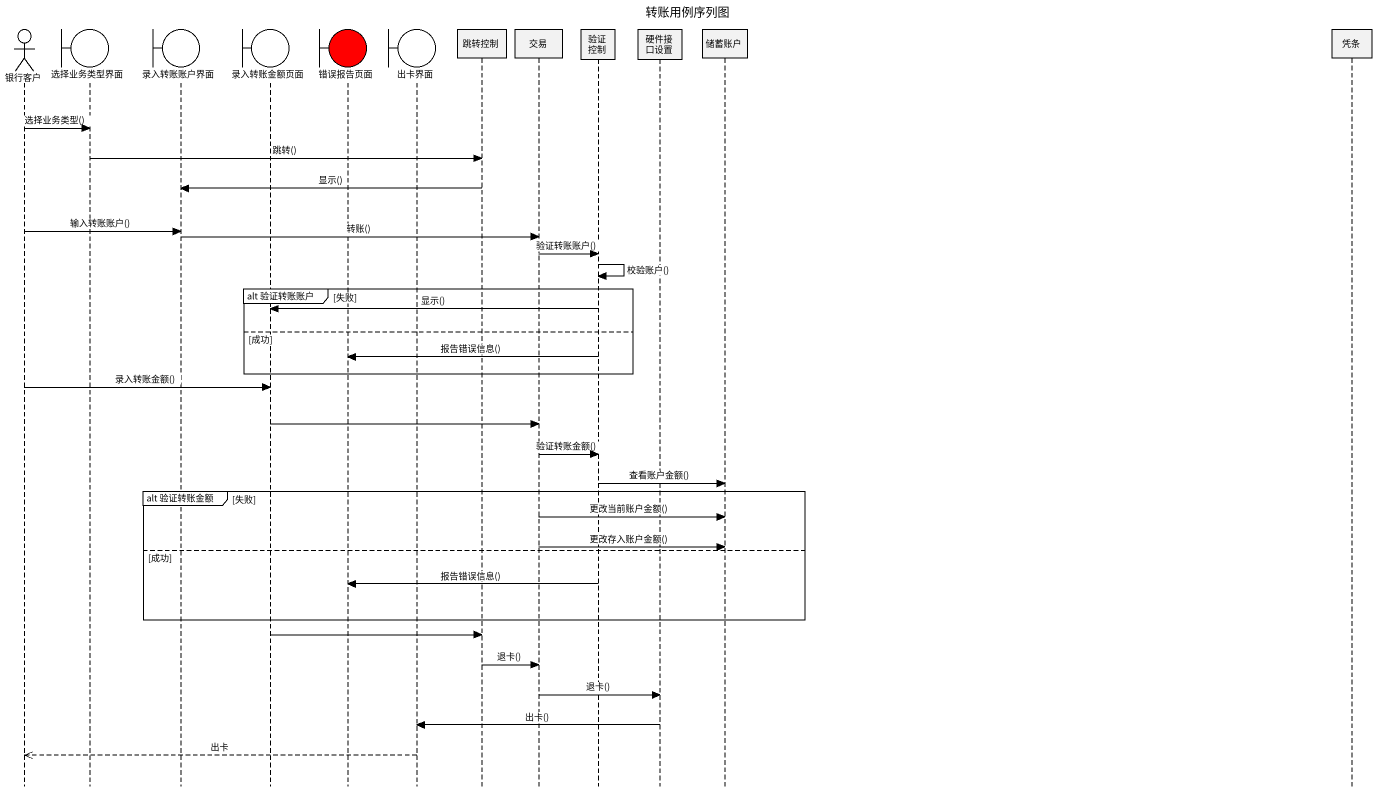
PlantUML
@startuml
title 转账用例序列图
hide footbox
actor 银行客户
boundary 选择业务类型界面
boundary 录入转账账户界面
boundary 录入转账金额页面
boundary 错误报告页面 #FF0000
boundary 出卡界面
participant 跳转控制
participant 交易
participant 验证控制
participant 硬件接口设置
participant 储蓄账户
participant 凭条

银行客户 -> 选择业务类型界面 : 选择业务类型()
选择业务类型界面 -> 跳转控制 : 跳转()
跳转控制 -> 录入转账账户界面 : 显示()
银行客户 -> 录入转账账户界面 : 输入转账账户()
录入转账账户界面 -> 交易 : 转账()
交易 -> 验证控制 : 验证转账账户()
验证控制 -> 验证控制 : 校验账户()
group alt 验证转账账户 [失败]
  验证控制 -> 录入转账金额页面 : 显示()
else 成功
  验证控制 -> 错误报告页面 : 报告错误信息()
end
银行客户 -> 录入转账金额页面 : 录入转账金额()
录入转账金额页面 -> 交易
交易 -> 验证控制 : 验证转账金额()
验证控制 -> 储蓄账户 : 查看账户金额()
group alt 验证转账金额 [失败]
  交易 -> 储蓄账户 : 更改当前账户金额()
  交易 -> 储蓄账户 : 更改存入账户金额()
else 成功
  验证控制 -> 错误报告页面 : 报告错误信息()
end
录入转账金额页面 -> 跳转控制
跳转控制 -> 交易 : 退卡()
交易 -> 硬件接口设置 : 退卡()
硬件接口设置 -> 出卡界面 : 出卡()
出卡界面 -->> 银行客户 : 出卡
@enduml
